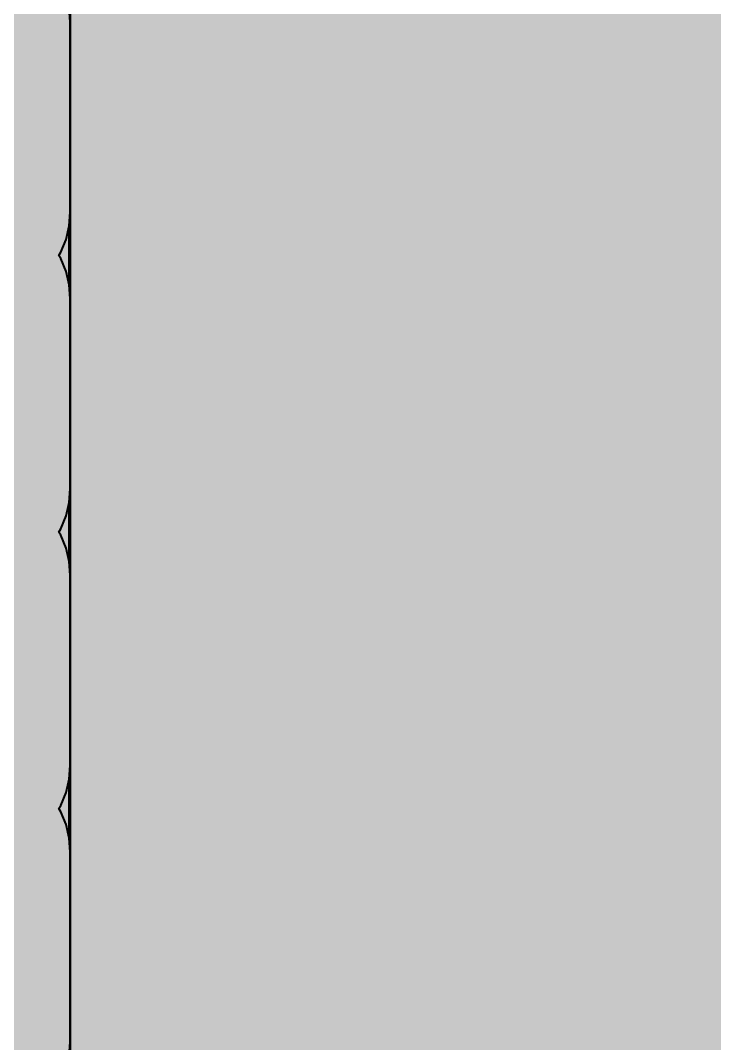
# Model space of a CAD drawing. Header units: millimetres. Extents: x 3.5 to 57, y 2.4 to 42.4.
# Drawn here: x 51.981 to 53.988, y 17.348 to 20.307 of the extents above; entities that cross this region are included whole.
import ezdxf

# ---------------------------------------------------------------- set-up
doc = ezdxf.new("R2010")
doc.units = ezdxf.units.MM
doc.layers.add('bottom_copper', color=7, linetype='Continuous')
doc.layers.add('top_copper', color=7, linetype='Continuous')

# ---------------------------------------------------------------- blocks, each defined once
blk = doc.blocks.new('Block2128')
at = {"layer": 'bottom_copper', "lineweight": 40}
blk.add_hatch(color=7, dxfattribs=at).paths.add_polyline_path([(4.3404, 8.4999), (0.6267, 8.4999), (0.6267, 31), (4.3404, 31), (4.3404, 8.4999)], flags=0)
blk = doc.blocks.new('Block21995')
at = {"layer": 'top_copper', "lineweight": 40}
for points in [[(3.6826, 8.4999), (1.7696, 8.4999), (1.7696, 31), (3.6826, 31), (3.6826, 8.4999)], [(1.7696, 17.5103), (1.7665, 17.5501), (1.7665, 17.7204), (1.7696, 17.7603), (1.7696, 17.5103)], [(1.7696, 16.9603), (1.7688, 16.9703), (1.7688, 17.5004), (1.7696, 17.5103), (1.7696, 16.9603)], [(1.7696, 16.7103), (1.7665, 16.7501), (1.7665, 16.9204), (1.7696, 16.9603), (1.7696, 16.7103)], [(1.7665, 16.7502), (1.7572, 16.789), (1.7419, 16.826), (1.7361, 16.8353), (1.7419, 16.8446), (1.7572, 16.8816), (1.7665, 16.9204), (1.7665, 16.7502)], [(1.7696, 16.1603), (1.7688, 16.1703), (1.7688, 16.7004), (1.7696, 16.7103), (1.7696, 16.1603)], [(1.7696, 15.9103), (1.7665, 15.9501), (1.7665, 16.1204), (1.7696, 16.1603), (1.7696, 15.9103)], [(1.7665, 15.9502), (1.7572, 15.989), (1.7419, 16.026), (1.7361, 16.0353), (1.7419, 16.0446), (1.7572, 16.0816), (1.7665, 16.1204), (1.7665, 15.9502)], [(1.7696, 15.3603), (1.7688, 15.3703), (1.7688, 15.9004), (1.7696, 15.9103), (1.7696, 15.3603)], [(1.7696, 15.1103), (1.7665, 15.1501), (1.7665, 15.3204), (1.7696, 15.3603), (1.7696, 15.1103)], [(1.7665, 15.1502), (1.7572, 15.189), (1.7419, 15.226), (1.7361, 15.2353), (1.7419, 15.2446), (1.7572, 15.2816), (1.7665, 15.3204), (1.7665, 15.1502)], [(1.7696, 14.5603), (1.7688, 14.5703), (1.7688, 15.1004), (1.7696, 15.1103), (1.7696, 14.5603)], [(1.7696, 14.3103), (1.7665, 14.3501), (1.7665, 14.5204), (1.7696, 14.5603), (1.7696, 14.3103)]]:
    blk.add_hatch(color=7, dxfattribs=at).paths.add_polyline_path(points, flags=0)
at = {"layer": 'top_copper', "color": 7, "lineweight": 40}
for points in [[(3.6826, 8.4999), (1.7696, 8.4999), (1.7696, 31), (3.6826, 31), (3.6826, 8.4999)], [(1.7696, 17.5103), (1.7665, 17.5501), (1.7665, 17.7204), (1.7696, 17.7603), (1.7696, 17.5103)], [(1.7696, 16.9603), (1.7688, 16.9703), (1.7688, 17.5004), (1.7696, 17.5103), (1.7696, 16.9603)], [(1.7696, 16.7103), (1.7665, 16.7501), (1.7665, 16.9204), (1.7696, 16.9603), (1.7696, 16.7103)], [(1.7665, 16.7502), (1.7572, 16.789), (1.7419, 16.826), (1.7361, 16.8353), (1.7419, 16.8446), (1.7572, 16.8816), (1.7665, 16.9204), (1.7665, 16.7502)], [(1.7696, 16.1603), (1.7688, 16.1703), (1.7688, 16.7004), (1.7696, 16.7103), (1.7696, 16.1603)], [(1.7696, 15.9103), (1.7665, 15.9501), (1.7665, 16.1204), (1.7696, 16.1603), (1.7696, 15.9103)], [(1.7665, 15.9502), (1.7572, 15.989), (1.7419, 16.026), (1.7361, 16.0353), (1.7419, 16.0446), (1.7572, 16.0816), (1.7665, 16.1204), (1.7665, 15.9502)], [(1.7696, 15.3603), (1.7688, 15.3703), (1.7688, 15.9004), (1.7696, 15.9103), (1.7696, 15.3603)], [(1.7696, 15.1103), (1.7665, 15.1501), (1.7665, 15.3204), (1.7696, 15.3603), (1.7696, 15.1103)], [(1.7665, 15.1502), (1.7572, 15.189), (1.7419, 15.226), (1.7361, 15.2353), (1.7419, 15.2446), (1.7572, 15.2816), (1.7665, 15.3204), (1.7665, 15.1502)], [(1.7696, 14.5603), (1.7688, 14.5703), (1.7688, 15.1004), (1.7696, 15.1103), (1.7696, 14.5603)], [(1.7696, 14.3103), (1.7665, 14.3501), (1.7665, 14.5204), (1.7696, 14.5603), (1.7696, 14.3103)]]:
    blk.add_lwpolyline(points, close=True, dxfattribs=at)

msp = doc.modelspace()

# ---------------------------------------------------------------- linework, layer by layer
at = {"layer": 'top_copper', "color": 7, "lineweight": 40}
for p, q in [((52.1251, 20.3021), (52.122, 20.3419)), ((52.1243, 20.2922), (52.1251, 20.3021)), ((52.1243, 19.7621), (52.1243, 20.2922)), ((52.122, 19.7122), (52.1251, 19.7521)), ((52.1251, 19.7521), (52.1243, 19.7621)), ((52.1127, 19.6734), (52.122, 19.7122)), ((52.0974, 19.6364), (52.1127, 19.6734)), ((52.0916, 19.6271), (52.0974, 19.6364)), ((52.0974, 19.6178), (52.0916, 19.6271)), ((52.1127, 19.5808), (52.0974, 19.6178)), ((52.122, 19.542), (52.1127, 19.5808)), ((52.122, 19.5419), (52.122, 19.542)), ((52.1251, 19.5021), (52.122, 19.5419)), ((52.1243, 19.4922), (52.1251, 19.5021)), ((52.1243, 18.9621), (52.1243, 19.4922)), ((52.122, 18.9122), (52.1251, 18.9521)), ((52.1251, 18.9521), (52.1243, 18.9621)), ((52.1127, 18.8734), (52.122, 18.9122)), ((52.0974, 18.8364), (52.1127, 18.8734)), ((52.0916, 18.8271), (52.0974, 18.8364)), ((52.0974, 18.8178), (52.0916, 18.8271)), ((52.1127, 18.7808), (52.0974, 18.8178)), ((52.122, 18.742), (52.1127, 18.7808)), ((52.122, 18.7419), (52.122, 18.742)), ((52.1251, 18.7021), (52.122, 18.7419)), ((52.1243, 18.6922), (52.1251, 18.7021)), ((52.1243, 18.1621), (52.1243, 18.6922)), ((52.122, 18.1122), (52.1251, 18.1521)), ((52.1251, 18.1521), (52.1243, 18.1621)), ((52.1127, 18.0734), (52.122, 18.1122)), ((52.0974, 18.0364), (52.1127, 18.0734)), ((52.0916, 18.0271), (52.0974, 18.0364)), ((52.0974, 18.0178), (52.0916, 18.0271)), ((52.1127, 17.9808), (52.0974, 18.0178)), ((52.122, 17.942), (52.1127, 17.9808)), ((52.122, 17.9419), (52.122, 17.942)), ((52.1251, 17.9021), (52.122, 17.9419)), ((52.1243, 17.8922), (52.1251, 17.9021)), ((52.1243, 17.3621), (52.1243, 17.8922)), ((52.122, 17.3122), (52.1251, 17.3521)), ((52.1251, 17.3521), (52.1243, 17.3621))]:
    msp.add_line(p, q, dxfattribs=at)

# ---------------------------------------------------------------- block references
at = {"layer": 'bottom_copper'}
msp.add_blockref('Block2128', (49.7288, 2.7918), dxfattribs=at)
at = {"layer": 'top_copper'}
msp.add_blockref('Block21995', (50.3555, 2.7918), dxfattribs=at)

doc.saveas('drawing.dxf')
